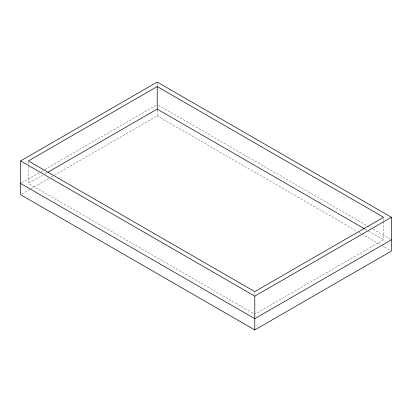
<?xml version="1.0" encoding="UTF-8"?>
<svg xmlns="http://www.w3.org/2000/svg" width="412" height="412" viewBox="0 0 412 412"><rect width="100%" height="100%" fill="white"/><g stroke="black" fill="none" stroke-linecap="round" stroke-linejoin="round"><path stroke-width="0.31" stroke-dasharray="2.06 1.54" d="M21.712 182.825L38.924 172.886M41.149 171.603L44.481 169.677M45.037 169.358L156.653 104.916M28.407 166.566L28.407 183.464L42.843 175.131M45.062 173.849L47.282 172.566M21.712 194.093L30.596 188.964M31.152 188.639L48.92 178.381M51.145 177.098L53.921 175.497M54.477 175.177L157.209 115.86L356.91 231.158M383.593 221.651L383.593 239.805L254.791 314.165L28.407 183.464M158.321 105.235L366.922 225.673M367.478 225.992L370.821 227.918M373.045 229.206L390.288 239.161M365.238 229.206L368.019 230.813M368.575 231.132L383.593 239.805M359.135 232.44L361.36 233.728M361.916 234.047L380.832 244.97M381.388 245.289L390.288 250.429M383.593 218.52L383.593 221.023M254.791 292.257L254.791 295.389M157.209 83.312L157.209 85.814M157.209 110.225L157.209 115.86M28.407 162.184L28.407 164.058"/><path stroke-width="0.62" d="M20.6 160.932L157.209 82.06L391.4 217.268L391.4 251.068L254.791 329.94L20.6 194.732L20.6 160.932L254.791 296.14L391.4 217.268M157.209 86.566L28.407 160.932L254.791 291.629L383.593 217.268L157.209 86.566L157.209 109.103L364.682 228.881M47.838 172.247L157.209 109.103M391.4 239.805L254.791 318.672L20.6 183.464M254.791 296.14L254.791 329.94"/></g></svg>
